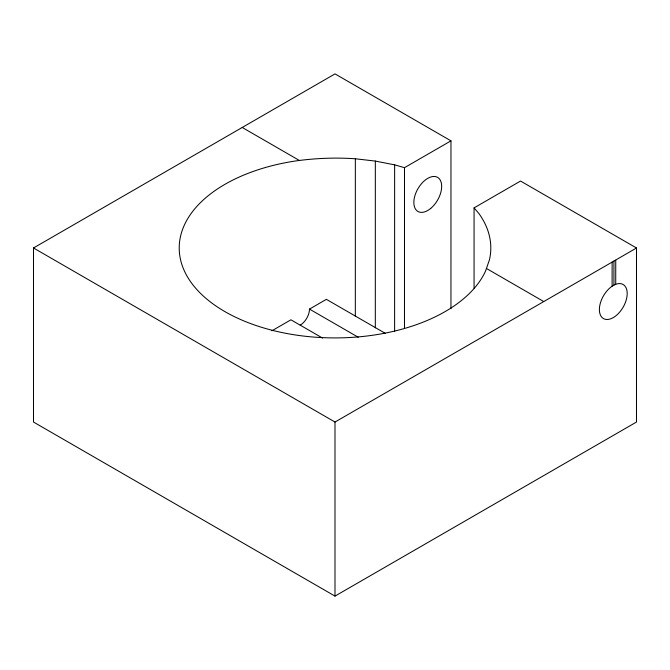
<?xml version="1.0" encoding="UTF-8"?>
<svg xmlns="http://www.w3.org/2000/svg" width="670" height="670" viewBox="0 0 670 670"><rect width="100%" height="100%" fill="white"/><g stroke="black" fill="none" stroke-linecap="round" stroke-linejoin="round"><path stroke-width="1" d="M355.326 316.19L355.351 158.782C335.092 157.366 314.766 158.229 294.666 161.102A155.792 89.948 0 0 0 224.835 311.575A155.792 89.948 0 0 0 485.474 271.258L489.469 259.734A155.792 89.948 0 0 0 478.941 213.571L474.075 207.876L520.54 181.042L636.5 247.992L636.483 422.041L334.992 596.107L33.5 422.041L33.5 247.975L335.017 73.893L450.969 140.842L450.952 308.677M375.317 327.865L375.334 161.076L355.351 158.782M394.613 331.65L394.63 164.853L375.334 161.076M404.479 328.208L404.504 167.667L450.969 140.842M474.067 288.125L474.075 207.876M615.747 260.203L615.73 284.306A19.681 11.365 -60 0 1 624.674 304.197A19.681 11.365 -60 0 1 601.233 316.508A19.681 11.365 -60 0 1 612.104 286.216L612.12 262.112L636.5 247.992M612.104 286.216L613.921 285.118L613.938 261.015M271.903 330.787L290.931 319.808L322.555 338.065M300.202 325.159A13.115 7.571 -60 0 0 309.481 309.096L326.374 299.339L385.108 333.25M33.5 247.975L334.992 422.041L612.12 262.112M613.921 285.118L615.73 284.306M394.63 164.853L404.504 167.667M242.222 127.467L299.507 160.54M486.437 268.461L543.713 301.534M309.481 309.096L358.274 337.261M334.992 422.041L334.992 596.107M430.751 208.387A19.681 11.365 -60 0 0 438.029 177.651A19.681 11.365 -60 0 0 414.496 197.223A19.681 11.365 -60 0 0 430.751 208.387"/></g></svg>
